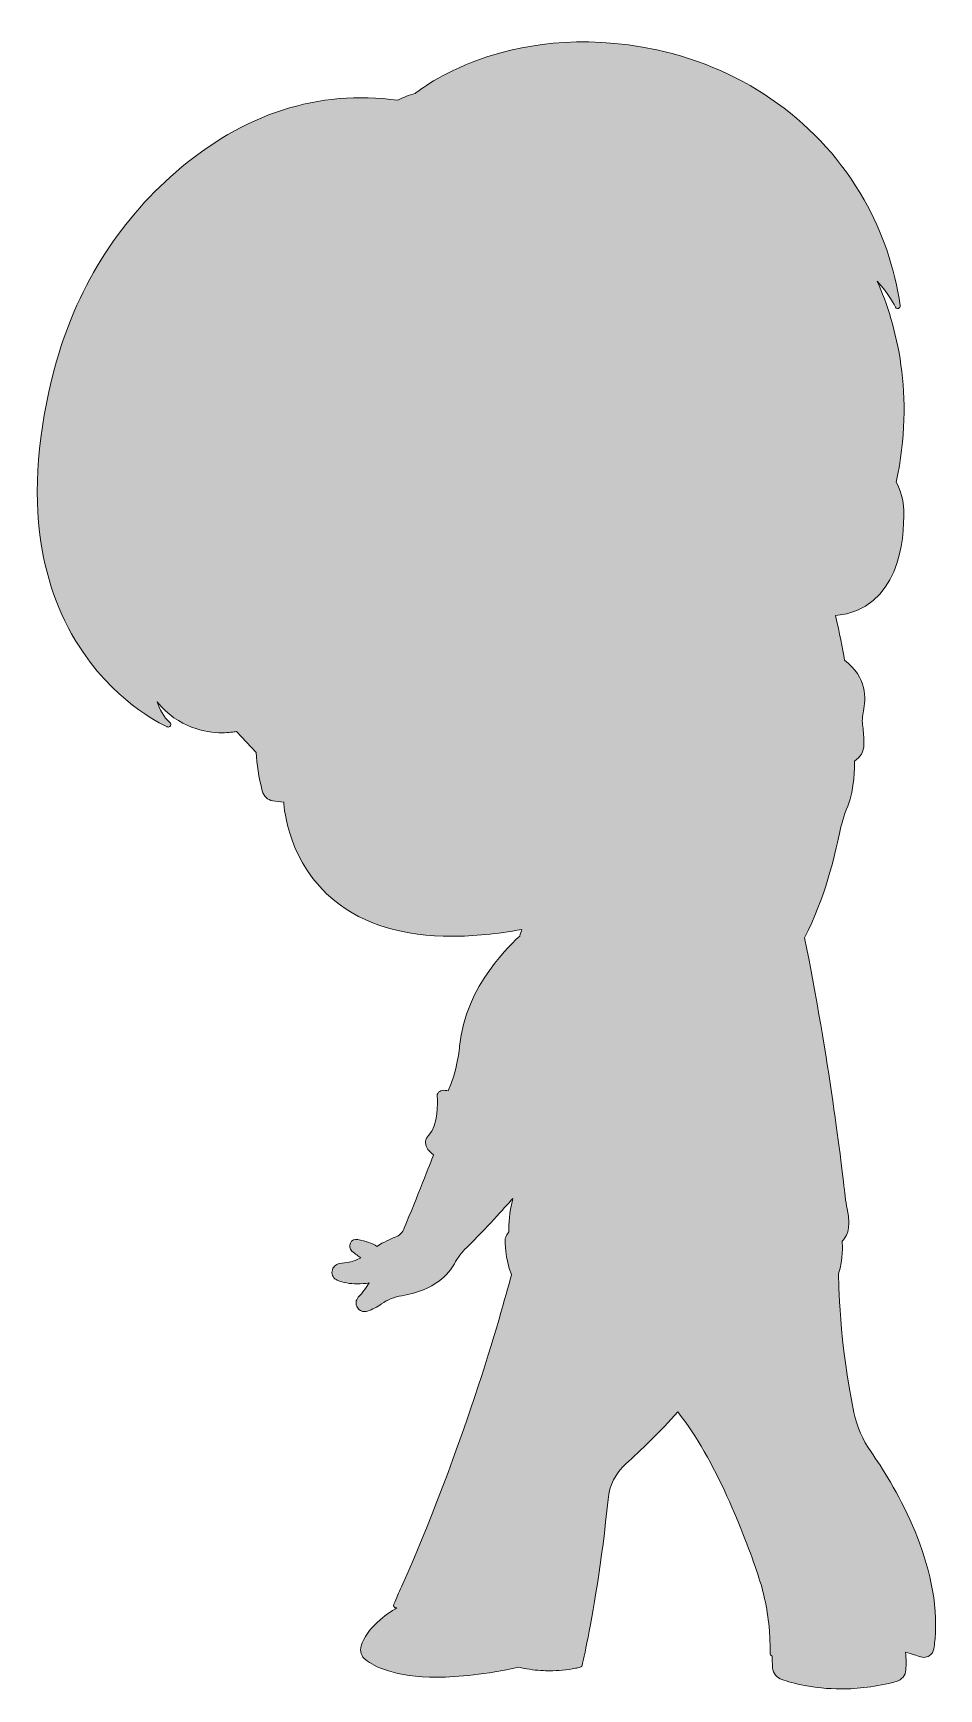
# Model space of a CAD drawing. Extents: x 273 to 740, y -958 to -104.
import ezdxf

# ---------------------------------------------------------------- set-up
doc = ezdxf.new("R2010")
doc.units = 0
doc.header["$MEASUREMENT"] = 0
doc.layers.add('JH_PINK', color=7, linetype='Continuous')

msp = doc.modelspace()

# ---------------------------------------------------------------- hatches: boundary and pattern name
at = {"layer": 'JH_PINK', "true_color": 0xdd618d}
h = msp.add_hatch(color=233, dxfattribs=at)
h.dxf.hatch_style = 2
edge = h.paths.add_edge_path()
edge.add_spline(control_points=[(705.16, -836.21), (700.88, -830.11), (697.91, -823.31), (696.35, -816), (688.8, -780.57), (688.45, -747.01), (688.43, -744.39), (690.76, -736.42), (690.46, -729.73), (690.27, -727.5), (691.93, -726.13), (695.38, -721.82), (692.89, -710.85), (692.46, -708.94), (692.13, -706.88), (691.85, -704.37), (690.11, -688.77), (683.47, -633.14), (670.91, -571.07), (681.33, -550.65), (686.62, -528.56), (688.85, -517.17), (689.7, -512.83), (691.1, -508.23), (693.13, -503.1), (696.78, -493.89), (696.74, -482.91), (696.66, -479.87), (699.6, -478.1), (701.48, -474.87), (701.48, -471.37), (701.49, -467.83), (701.29, -464.7), (700.9, -462.07), (700.5, -459.43), (700.62, -456.72), (701.25, -454.02), (702.66, -447.97), (703.24, -436.58), (691.5, -427.78), (690.48, -421.52), (688.98, -413.69), (686.82, -404.85), (719.72, -401.5), (722.42, -365.87), (722.03, -350.51), (721.89, -345.3), (720.55, -340.31), (718.18, -335.93), (727.86, -290.76), (718.25, -254.72), (708.41, -232.36), (714.13, -238.31), (717.68, -245.59), (717.73, -245.68), (717.95, -246.14), (718.41, -246.41), (718.9, -246.41), (719.02, -246.41), (719.15, -246.4), (719.28, -246.36), (719.89, -246.17), (720.27, -245.57), (720.18, -244.93), (717.44, -225.63), (711.18, -207.25), (701.59, -190.3), (679.35, -151.01), (640.41, -122.84), (594.77, -113), (554.6, -104.35), (522.82, -110.93), (503.24, -117.98), (483, -125.27), (471.54, -134.29), (470.07, -135.49), (466.69, -136.35), (463.73, -137.58), (461.17, -139), (420.14, -133.35), (381.62, -145.79), (346.68, -176), (316.39, -202.19), (294.76, -237.21), (284.14, -277.29), (275.44, -310.12), (273.06, -340.26), (277.07, -366.88), (280.29, -388.22), (287.59, -407.36), (298.79, -423.75), (317.87, -451.69), (342.03, -462.12), (342.27, -462.22), (342.86, -462.47), (343.55, -462.25), (343.88, -461.71), (344.22, -461.17), (344.11, -460.46), (343.63, -460.04), (340.35, -457.21), (338.29, -452.94), (337.05, -449.35), (348.03, -462.83), (361.94, -465.27), (370.57, -465.27), (374.03, -465.27), (376.64, -464.87), (377.86, -464.65), (377.86, -464.65), (388.01, -475.45), (388.01, -475.45), (388.38, -481.44), (389.46, -488.06), (391.23, -495.29), (391.88, -497.93), (394.03, -499.93), (396.71, -500.38), (398.36, -500.66), (400.27, -500.92), (402.27, -501.08), (402.48, -504.63), (404.86, -532.85), (428.63, -552.01), (443.72, -564.16), (464, -570.26), (489.19, -570.26), (500.22, -570.26), (512.2, -569.08), (525.09, -566.73), (524.78, -567.63), (524.41, -568.79), (524.01, -570.17), (520.88, -572.9), (495.69, -595.8), (493.01, -627), (493, -627.16), (491.84, -640.15), (487.06, -650), (486.09, -649.75), (485.1, -649.66), (484.11, -649.77), (483.11, -649.87), (482.22, -650.46), (481.73, -651.35), (481.3, -652.13), (481.24, -653.04), (481.53, -653.86), (481.6, -655.24), (482.12, -667.75), (476.99, -672.97), (475.31, -674.68), (474.94, -677.26), (476.09, -679.25), (476.79, -680.45), (477.9, -681.74), (479.59, -683.05), (477.94, -687.24), (470.99, -704.85), (464.43, -720.9), (463.57, -723.01), (461.88, -724.68), (459.78, -725.47), (457.29, -726.41), (453.94, -727.94), (450.3, -730.23), (447.93, -728.7), (444.62, -727.49), (440.43, -726.64), (438.87, -726.33), (437.36, -727.07), (436.65, -728.49), (435.95, -729.91), (436.28, -731.57), (437.48, -732.62), (439.26, -734.17), (440.85, -735.33), (441.99, -736.11), (440.18, -737.13), (438.18, -737.89), (436.08, -738.33), (434.52, -738.65), (432.89, -738.91), (431.21, -739.1), (429.12, -739.34), (427.51, -740.9), (427.22, -743), (426.94, -745.05), (428.03, -746.94), (429.94, -747.72), (432.93, -748.94), (436.37, -749.55), (440.23, -749.55), (442.15, -749.55), (444.19, -749.39), (446.33, -749.09), (444.8, -751.58), (442.94, -754.05), (440.74, -756.48), (439.37, -757.99), (439.2, -760.15), (440.31, -761.84), (441.17, -763.14), (442.55, -763.87), (444.02, -763.87), (444.51, -763.87), (445.01, -763.79), (445.5, -763.62), (447.97, -762.78), (450.43, -761.52), (452.8, -759.87), (455.88, -757.72), (459.48, -756.27), (463.2, -755.68), (480.4, -752.95), (487.55, -744.19), (490.28, -739.21), (491.99, -736.1), (494.14, -733.26), (496.68, -730.76), (506.88, -720.73), (515.85, -710.72), (520.4, -705.51), (520.34, -705.79), (520.29, -706.08), (520.23, -706.36), (518.77, -712.93), (518.15, -718.44), (518.37, -722.76), (516.83, -724.86), (516.48, -726.43), (516.44, -726.64), (516.43, -726.71), (516.42, -726.79), (516.42, -726.87), (516.42, -727.27), (516.39, -736.61), (519.7, -744.75), (518.19, -750.72), (499.39, -823.79), (463.06, -905.79), (461.74, -908.78), (460.38, -911.79), (459.01, -914.81), (458.82, -915.22), (458.87, -915.7), (459.12, -916.07), (459.38, -916.45), (459.82, -916.67), (460.27, -916.65), (460.28, -916.65), (460.37, -916.64), (460.55, -916.66), (455.32, -919.89), (444.9, -927.3), (442.22, -936.36), (441.45, -938.98), (442.39, -941.87), (444.56, -943.54), (448.82, -946.81), (459.37, -952.45), (481.55, -952.45), (492.49, -952.45), (506.27, -951.08), (523.52, -947.37), (527.22, -948.21), (530.99, -948.75), (534.77, -949), (534.85, -949.01), (534.93, -949.05), (535.01, -949.05), (535.07, -949.05), (535.12, -949.03), (535.18, -949.02), (536.57, -949.1), (537.96, -949.16), (539.35, -949.16), (543.84, -949.16), (548.34, -948.72), (552.77, -947.85), (553.58, -947.69), (554.41, -947.51), (555.24, -947.32), (555.73, -947.21), (556.11, -946.84), (556.22, -946.35), (556.25, -946.22), (557.23, -942.04), (558.68, -934.73), (561.61, -920.09), (566.48, -892.9), (569.54, -860.72), (570.21, -853.66), (573.45, -847.16), (578.67, -842.45), (586.14, -835.69), (596.72, -825.64), (605.46, -815.58), (625.03, -840.03), (639.86, -878.99), (646.76, -899.34), (649.98, -908.85), (651.99, -918.62), (652.74, -928.51), (653.03, -932.23), (653.15, -935.96), (653.08, -939.71), (653.08, -939.71), (653.08, -939.89), (653.08, -939.89), (653.06, -940.64), (653.49, -941.29), (654.15, -941.61), (654.15, -942.99), (654.21, -945.24), (654.43, -947.67), (654.69, -950.43), (656.56, -952.8), (659.18, -953.7), (664.44, -955.51), (675.35, -958.5), (689.88, -958.5), (698.25, -958.5), (707.82, -957.51), (718.2, -954.72), (721.01, -953.96), (722.99, -951.51), (723.14, -948.61), (723.25, -946.26), (723.31, -942.95), (723.03, -939.6), (726.16, -940.5), (728.84, -941.33), (730.84, -941.98), (731.37, -942.15), (731.91, -942.23), (732.45, -942.23), (733.42, -942.23), (734.37, -941.97), (735.21, -941.45), (736.49, -940.65), (737.36, -939.34), (737.58, -937.85), (738, -935.05), (738.26, -932.24), (738.39, -929.43), (740.16, -890.71), (716.15, -851.85), (705.16, -836.21)], knot_values=[0, 0, 0, 0, 1, 1, 1, 2, 2, 2, 3, 3, 3, 4, 4, 4, 5, 5, 5, 6, 6, 6, 7, 7, 7, 8, 8, 8, 9, 9, 9, 10, 10, 10, 11, 11, 11, 12, 12, 12, 13, 13, 13, 14, 14, 14, 15, 15, 15, 16, 16, 16, 17, 17, 17, 18, 18, 18, 19, 19, 19, 20, 20, 20, 21, 21, 21, 22, 22, 22, 23, 23, 23, 24, 24, 24, 25, 25, 25, 26, 26, 26, 27, 27, 27, 28, 28, 28, 29, 29, 29, 30, 30, 30, 31, 31, 31, 32, 32, 32, 33, 33, 33, 34, 34, 34, 35, 35, 35, 36, 36, 36, 37, 37, 37, 38, 38, 38, 39, 39, 39, 40, 40, 40, 41, 41, 41, 42, 42, 42, 43, 43, 43, 44, 44, 44, 45, 45, 45, 46, 46, 46, 47, 47, 47, 48, 48, 48, 49, 49, 49, 50, 50, 50, 51, 51, 51, 52, 52, 52, 53, 53, 53, 54, 54, 54, 55, 55, 55, 56, 56, 56, 57, 57, 57, 58, 58, 58, 59, 59, 59, 60, 60, 60, 61, 61, 61, 62, 62, 62, 63, 63, 63, 64, 64, 64, 65, 65, 65, 66, 66, 66, 67, 67, 67, 68, 68, 68, 69, 69, 69, 70, 70, 70, 71, 71, 71, 72, 72, 72, 73, 73, 73, 74, 74, 74, 75, 75, 75, 76, 76, 76, 77, 77, 77, 78, 78, 78, 79, 79, 79, 80, 80, 80, 81, 81, 81, 82, 82, 82, 83, 83, 83, 84, 84, 84, 85, 85, 85, 86, 86, 86, 87, 87, 87, 88, 88, 88, 89, 89, 89, 90, 90, 90, 91, 91, 91, 92, 92, 92, 93, 93, 93, 94, 94, 94, 95, 95, 95, 96, 96, 96, 97, 97, 97, 98, 98, 98, 99, 99, 99, 100, 100, 100, 101, 101, 101, 102, 102, 102, 103, 103, 103, 104, 104, 104, 105, 105, 105, 106, 106, 106, 107, 107, 107, 108, 108, 108, 109, 109, 109, 110, 110, 110, 111, 111, 111, 112, 112, 112, 113, 113, 113, 114, 114, 114, 115, 115, 115, 116, 116, 116, 116], degree=3, periodic=1)

# ---------------------------------------------------------------- linework, layer by layer
at = {"layer": 'JH_PINK', "lineweight": 0}
msp.add_open_spline([(705.16, -836.21), (700.88, -830.11), (697.91, -823.31), (696.35, -816), (688.8, -780.57), (688.45, -747.01), (688.43, -744.39), (690.76, -736.42), (690.46, -729.73), (690.27, -727.5), (691.93, -726.13), (695.38, -721.82), (692.89, -710.85), (692.46, -708.94), (692.13, -706.88), (691.85, -704.37), (690.11, -688.77), (683.47, -633.14), (670.91, -571.07), (681.33, -550.65), (686.62, -528.56), (688.85, -517.17), (689.7, -512.83), (691.1, -508.23), (693.13, -503.1), (696.78, -493.89), (696.74, -482.91), (696.66, -479.87), (699.6, -478.1), (701.48, -474.87), (701.48, -471.37), (701.49, -467.83), (701.29, -464.7), (700.9, -462.07), (700.5, -459.43), (700.62, -456.72), (701.25, -454.02), (702.66, -447.97), (703.24, -436.58), (691.5, -427.78), (690.48, -421.52), (688.98, -413.69), (686.82, -404.85), (719.72, -401.5), (722.42, -365.87), (722.03, -350.51), (721.89, -345.3), (720.55, -340.31), (718.18, -335.93), (727.86, -290.76), (718.25, -254.72), (708.41, -232.36), (714.13, -238.31), (717.68, -245.59), (717.73, -245.68), (717.95, -246.14), (718.41, -246.41), (718.9, -246.41), (719.02, -246.41), (719.15, -246.4), (719.28, -246.36), (719.89, -246.17), (720.27, -245.57), (720.18, -244.93), (717.44, -225.63), (711.18, -207.25), (701.59, -190.3), (679.35, -151.01), (640.41, -122.84), (594.77, -113), (554.6, -104.35), (522.82, -110.93), (503.24, -117.98), (483, -125.27), (471.54, -134.29), (470.07, -135.49), (466.69, -136.35), (463.73, -137.58), (461.17, -139), (420.14, -133.35), (381.62, -145.79), (346.68, -176), (316.39, -202.19), (294.76, -237.21), (284.14, -277.29), (275.44, -310.12), (273.06, -340.26), (277.07, -366.88), (280.29, -388.22), (287.59, -407.36), (298.79, -423.75), (317.87, -451.69), (342.03, -462.12), (342.27, -462.22), (342.86, -462.47), (343.55, -462.25), (343.88, -461.71), (344.22, -461.17), (344.11, -460.46), (343.63, -460.04), (340.35, -457.21), (338.29, -452.94), (337.05, -449.35), (348.03, -462.83), (361.94, -465.27), (370.57, -465.27), (374.03, -465.27), (376.64, -464.87), (377.86, -464.65), (377.86, -464.65), (388.01, -475.45), (388.01, -475.45), (388.38, -481.44), (389.46, -488.06), (391.23, -495.29), (391.88, -497.93), (394.03, -499.93), (396.71, -500.38), (398.36, -500.66), (400.27, -500.92), (402.27, -501.08), (402.48, -504.63), (404.86, -532.85), (428.63, -552.01), (443.72, -564.16), (464, -570.26), (489.19, -570.26), (500.22, -570.26), (512.2, -569.08), (525.09, -566.73), (524.78, -567.63), (524.41, -568.79), (524.01, -570.17), (520.88, -572.9), (495.69, -595.8), (493.01, -627), (493, -627.16), (491.84, -640.15), (487.06, -650), (486.09, -649.75), (485.1, -649.66), (484.11, -649.77), (483.11, -649.87), (482.22, -650.46), (481.73, -651.35), (481.3, -652.13), (481.24, -653.04), (481.53, -653.86), (481.6, -655.24), (482.12, -667.75), (476.99, -672.97), (475.31, -674.68), (474.94, -677.26), (476.09, -679.25), (476.79, -680.45), (477.9, -681.74), (479.59, -683.05), (477.94, -687.24), (470.99, -704.85), (464.43, -720.9), (463.57, -723.01), (461.88, -724.68), (459.78, -725.47), (457.29, -726.41), (453.94, -727.94), (450.3, -730.23), (447.93, -728.7), (444.62, -727.49), (440.43, -726.64), (438.87, -726.33), (437.36, -727.07), (436.65, -728.49), (435.95, -729.91), (436.28, -731.57), (437.48, -732.62), (439.26, -734.17), (440.85, -735.33), (441.99, -736.11), (440.18, -737.13), (438.18, -737.89), (436.08, -738.33), (434.52, -738.65), (432.89, -738.91), (431.21, -739.1), (429.12, -739.34), (427.51, -740.9), (427.22, -743), (426.94, -745.05), (428.03, -746.94), (429.94, -747.72), (432.93, -748.94), (436.37, -749.55), (440.23, -749.55), (442.15, -749.55), (444.19, -749.39), (446.33, -749.09), (444.8, -751.58), (442.94, -754.05), (440.74, -756.48), (439.37, -757.99), (439.2, -760.15), (440.31, -761.84), (441.17, -763.14), (442.55, -763.87), (444.02, -763.87), (444.51, -763.87), (445.01, -763.79), (445.5, -763.62), (447.97, -762.78), (450.43, -761.52), (452.8, -759.87), (455.88, -757.72), (459.48, -756.27), (463.2, -755.68), (480.4, -752.95), (487.55, -744.19), (490.28, -739.21), (491.99, -736.1), (494.14, -733.26), (496.68, -730.76), (506.88, -720.73), (515.85, -710.72), (520.4, -705.51), (520.34, -705.79), (520.29, -706.08), (520.23, -706.36), (518.77, -712.93), (518.15, -718.44), (518.37, -722.76), (516.83, -724.86), (516.48, -726.43), (516.44, -726.64), (516.43, -726.71), (516.42, -726.79), (516.42, -726.87), (516.42, -727.27), (516.39, -736.61), (519.7, -744.75), (518.19, -750.72), (499.39, -823.79), (463.06, -905.79), (461.74, -908.78), (460.38, -911.79), (459.01, -914.81), (458.82, -915.22), (458.87, -915.7), (459.12, -916.07), (459.38, -916.45), (459.82, -916.67), (460.27, -916.65), (460.28, -916.65), (460.37, -916.64), (460.55, -916.66), (455.32, -919.89), (444.9, -927.3), (442.22, -936.36), (441.45, -938.98), (442.39, -941.87), (444.56, -943.54), (448.82, -946.81), (459.37, -952.45), (481.55, -952.45), (492.49, -952.45), (506.27, -951.08), (523.52, -947.37), (527.22, -948.21), (530.99, -948.75), (534.77, -949), (534.85, -949.01), (534.93, -949.05), (535.01, -949.05), (535.07, -949.05), (535.12, -949.03), (535.18, -949.02), (536.57, -949.1), (537.96, -949.16), (539.35, -949.16), (543.84, -949.16), (548.34, -948.72), (552.77, -947.85), (553.58, -947.69), (554.41, -947.51), (555.24, -947.32), (555.73, -947.21), (556.11, -946.84), (556.22, -946.35), (556.25, -946.22), (557.23, -942.04), (558.68, -934.73), (561.61, -920.09), (566.48, -892.9), (569.54, -860.72), (570.21, -853.66), (573.45, -847.16), (578.67, -842.45), (586.14, -835.69), (596.72, -825.64), (605.46, -815.58), (625.03, -840.03), (639.86, -878.99), (646.76, -899.34), (649.98, -908.85), (651.99, -918.62), (652.74, -928.51), (653.03, -932.23), (653.15, -935.96), (653.08, -939.71), (653.08, -939.71), (653.08, -939.89), (653.08, -939.89), (653.06, -940.64), (653.49, -941.29), (654.15, -941.61), (654.15, -942.99), (654.21, -945.24), (654.43, -947.67), (654.69, -950.43), (656.56, -952.8), (659.18, -953.7), (664.44, -955.51), (675.35, -958.5), (689.88, -958.5), (698.25, -958.5), (707.82, -957.51), (718.2, -954.72), (721.01, -953.96), (722.99, -951.51), (723.14, -948.61), (723.25, -946.26), (723.31, -942.95), (723.03, -939.6), (726.16, -940.5), (728.84, -941.33), (730.84, -941.98), (731.37, -942.15), (731.91, -942.23), (732.45, -942.23), (733.42, -942.23), (734.37, -941.97), (735.21, -941.45), (736.49, -940.65), (737.36, -939.34), (737.58, -937.85), (738, -935.05), (738.26, -932.24), (738.39, -929.43), (740.16, -890.71), (716.15, -851.85), (705.16, -836.21)], degree=3, knots=[0, 0, 0, 0, 1, 1, 1, 2, 2, 2, 3, 3, 3, 4, 4, 4, 5, 5, 5, 6, 6, 6, 7, 7, 7, 8, 8, 8, 9, 9, 9, 10, 10, 10, 11, 11, 11, 12, 12, 12, 13, 13, 13, 14, 14, 14, 15, 15, 15, 16, 16, 16, 17, 17, 17, 18, 18, 18, 19, 19, 19, 20, 20, 20, 21, 21, 21, 22, 22, 22, 23, 23, 23, 24, 24, 24, 25, 25, 25, 26, 26, 26, 27, 27, 27, 28, 28, 28, 29, 29, 29, 30, 30, 30, 31, 31, 31, 32, 32, 32, 33, 33, 33, 34, 34, 34, 35, 35, 35, 36, 36, 36, 37, 37, 37, 38, 38, 38, 39, 39, 39, 40, 40, 40, 41, 41, 41, 42, 42, 42, 43, 43, 43, 44, 44, 44, 45, 45, 45, 46, 46, 46, 47, 47, 47, 48, 48, 48, 49, 49, 49, 50, 50, 50, 51, 51, 51, 52, 52, 52, 53, 53, 53, 54, 54, 54, 55, 55, 55, 56, 56, 56, 57, 57, 57, 58, 58, 58, 59, 59, 59, 60, 60, 60, 61, 61, 61, 62, 62, 62, 63, 63, 63, 64, 64, 64, 65, 65, 65, 66, 66, 66, 67, 67, 67, 68, 68, 68, 69, 69, 69, 70, 70, 70, 71, 71, 71, 72, 72, 72, 73, 73, 73, 74, 74, 74, 75, 75, 75, 76, 76, 76, 77, 77, 77, 78, 78, 78, 79, 79, 79, 80, 80, 80, 81, 81, 81, 82, 82, 82, 83, 83, 83, 84, 84, 84, 85, 85, 85, 86, 86, 86, 87, 87, 87, 88, 88, 88, 89, 89, 89, 90, 90, 90, 91, 91, 91, 92, 92, 92, 93, 93, 93, 94, 94, 94, 95, 95, 95, 96, 96, 96, 97, 97, 97, 98, 98, 98, 99, 99, 99, 100, 100, 100, 101, 101, 101, 102, 102, 102, 103, 103, 103, 104, 104, 104, 105, 105, 105, 106, 106, 106, 107, 107, 107, 108, 108, 108, 109, 109, 109, 110, 110, 110, 111, 111, 111, 112, 112, 112, 113, 113, 113, 114, 114, 114, 115, 115, 115, 116, 116, 116, 116], dxfattribs=at)

doc.saveas('drawing.dxf')
